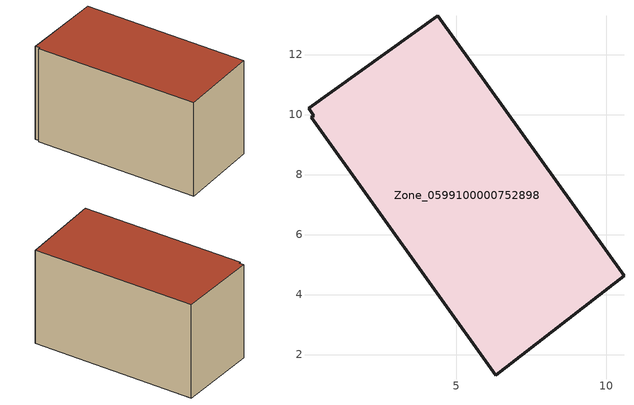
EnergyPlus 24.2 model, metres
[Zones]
Zone_0599100000752898
 floor ground (C_G): 10.6,4.63 6.33,1.31 0.18,9.9 0.26,9.97 0.08,10.21 4.4,13.29 z0
 wall outside (C_F): 0.26,9.97 0.18,9.9 6.33,1.31 10.6,4.63 4.4,13.29 0.08,10.21 0.26,9.97 z0:6.16
 roof outside (C_R): 10.6,4.63 4.4,13.29 0.08,10.21 0.26,9.97 0.18,9.9 6.33,1.31 z6.16
[BUILDING]
Pand.0599100000752898: North Axis=0; Terrain=City; Loads Convergence Tolerance Value=0.04; Temperature Convergence Tolerance Value=0.4; Solar Distribution=FullExterior; Maximum Number of Warmup Days=25; Minimum Number of Warmup Days=1
[Site:Location]
Rotterdam.The.Hague.AP_ZH_NLD Design_Conditions: Latitude=51.96; Longitude=4.45; Time Zone=1; Elevation=-4.5
[SITE:GROUNDTEMPERATURE:BUILDINGSURFACE]
18, 18, 18, 18, 18, 18, 18, 18, 18, 18, 18, 18
[MATERIAL] Thermal Absorptance=0.9; Solar Absorptance=0.7; Visible Absorptance=0.7
Name | Roughness | Thickness | Conductivity | Density | Specific Heat
G.TC.2006-2014 | MediumSmooth | 0.15 | 0.06 | 540 | 1210
F.TC.2006-2014 | Rough | 0.3 | 0.12 | 1920 | 840
R.TC.2006-2014 | MediumRough | 0.2 | 0.08 | 1500 | 1000
[CONSTRUCTION]
C_G: G.TC.2006-2014
C_F: F.TC.2006-2014
C_R: R.TC.2006-2014
[ZONE]
Zone_0599100000752898: Type=1; Multiplier=1; Ceiling Height=Autocalculate; Volume=Autocalculate; Floor Area=autocalculate; Part of Total Floor Area=Yes
[ZONEINFILTRATION:DESIGNFLOWRATE]
Infil_Zone_0599100000752898: Zone or ZoneList or Space or SpaceList=Zone_0599100000752898; Schedule=AlwaysOn; Design Flow Rate Calculation Method=Flow/Area; Flow Rate per Floor Area=0.0015; Constant Term Coefficient=1; Temperature Term Coefficient=0; Velocity Term Coefficient=0; Velocity Squared Term Coefficient=0
[HVACTEMPLATE:ZONE:IDEALLOADSAIRSYSTEM]
Zone_0599100000752898: Maximum Heating Supply Air Temperature=50; Minimum Cooling Supply Air Temperature=13; Maximum Heating Supply Air Humidity Ratio=0.0156; Minimum Cooling Supply Air Humidity Ratio=0.0077; Heating Limit=NoLimit; Cooling Limit=NoLimit; Dehumidification Control Type=ConstantSensibleHeatRatio; Cooling Sensible Heat Ratio=0.7; Dehumidification Setpoint=60; Humidification Control Type=None; Humidification Setpoint=30; Outdoor Air Method=None; Outdoor Air Flow Rate per Person=0.00944; Outdoor Air Flow Rate per Zone Floor Area=0; Outdoor Air Flow Rate per Zone=0; Demand Controlled Ventilation Type=None; Outdoor Air Economizer Type=NoEconomizer; Heat Recovery Type=None; Sensible Heat Recovery Effectiveness=0.7; Latent Heat Recovery Effectiveness=0.65
[ZONECONTROL:THERMOSTAT]
ThermostatControl_Zone_0599100000752898: Zone or ZoneList=Zone_0599100000752898; Control Type Schedule=DualSetpointControlType; Control 1=Thermostat_Zone_0599100000752898; Temperature Difference Between Cutout And Setpoint=0
[THERMOSTATSETPOINT:DUALSETPOINT]
Thermostat_Zone_0599100000752898: Heating Setpoint Temperature Schedule=HeatingSetpoint_Zone_0599100000752898; Cooling Setpoint Temperature Schedule=CoolingSetpoint_Zone_0599100000752898
[SCHEDULE:COMPACT]
HeatingSetpoint_Zone_0599100000752898: Through: 12/31, For: AllDays, Until: 24:00, 21
CoolingSetpoint_Zone_0599100000752898: Through: 12/31, For: AllDays, Until: 24:00, 24
DualSetpointControlType: Through: 12/31, For: AllDays, Until: 24:00, 4
AlwaysOn: Through: 12/31, For: AllDays, Until: 24:00, 1
